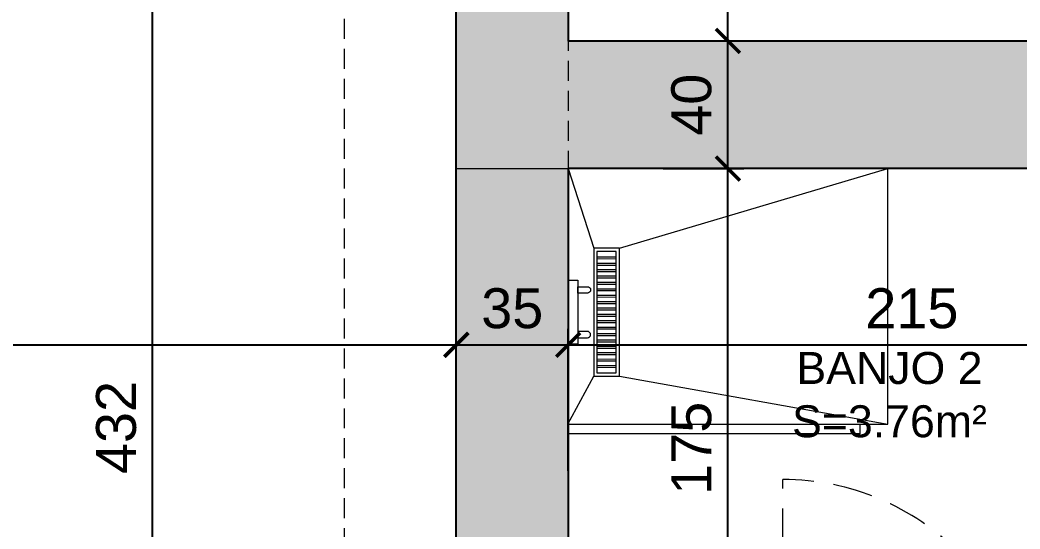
# Model space of a CAD drawing. Header units: centimetres. Extents: x 99002 to 104403, y -55119 to -48358.
# Drawn here: x 101727.8 to 102040.7, y -53385.1 to -53225.8 of the extents above; entities that cross this region are included whole.
import ezdxf

# ---------------------------------------------------------------- set-up
doc = ezdxf.new("R2010")
doc.units = ezdxf.units.CM
doc.header["$LTSCALE"] = 50
doc.header["$MEASUREMENT"] = 0
for name, pattern in [('AXES', [2, 1.25, -0.25, 0.25, -0.25]), ('CACHE', [0.375, 0.25, -0.125]), ('CONTINU', [0])]:
    doc.linetypes.add(name, pattern=pattern)
doc.layers.get('0').update_dxf_attribs({"color": 8})
for name, color, linetype in [('AXES', 10, 'AXES'), ('BETON COUPE', 3, 'CONTINU'), ('BETON TRAME', 252, 'Continuous'), ('BORD', 5, 'Continuous'), ('COTE 50ème', 1, 'Continuous')]:
    doc.layers.add(name, color=color, linetype=linetype)
for name, color, linetype, lineweight in [('BANJO', 160, 'Continuous', 9), ('BETON SUP TRAME', 4, 'CACHE', 5), ('CONSOLE ISOL.', 214, 'Continuous', 15), ('door', 44, 'Continuous', 5), ('MACONNERIE COUPE', 7, 'Continuous', 30), ('mobilimi', 8, 'Continuous', 9)]:
    doc.layers.add(name, color=color, linetype=linetype, lineweight=lineweight)
doc.layers.add('DEMOL', color=7, linetype='Continuous', lineweight=60, true_color=0xb38600)
doc.layers.add('FMULT', color=150, linetype='Continuous', plot=False)
doc.styles.add('RS_TEXT_1.50', font='arial.ttf', dxfattribs={"height": 12.5})
doc.styles.add('RS_TXT_50', font='arial.ttf', dxfattribs={"height": 12.5})
doc.dimstyles.new('RS_50CM_LINEAIRE', dxfattribs={"dimscale": 5, "dimtxt": 12.5, "dimasz": 1.5, "dimexe": 1, "dimexo": 2.5, "dimgap": 1, "dimtad": 1, "dimdec": 1, "dimrnd": 0.5, "dimdsep": 46, "dimtxsty": 'RS_TXT_50', "dimblk1": 'ARCHTICK', "dimblk2": 'ARCHTICK', "dimsah": 1, "dimcen": 2.5, "dimdle": 1, "dimclrt": 4, "dimadec": 0, "dimazin": 2, "dimtfac": 1, "dimtdec": 1, "dimtix": 1, "dimtmove": 2, "dimatfit": 3, "dimfxl": 1, "dimtolj": 1, "dimtzin": 0, "dimarcsym": 0})

# ---------------------------------------------------------------- blocks, each defined once
blk = doc.blocks.new('A$Cb79da119')
at = {"layer": 'AXES', "lineweight": 5, "ltscale": 1.3}
blk.add_line((740, -4150), (740, -1058.41), dxfattribs=at)
blk = doc.blocks.new('_ArchTick')
at = {"color": 0, "linetype": 'ByBlock', "const_width": 0.15}
blk.add_lwpolyline([(-0.5, -0.5), (0.5, 0.5)], dxfattribs=at)
blk = doc.blocks.new('*D1364')
at = {"layer": 'COTE 50ème', "color": 0, "lineweight": -2, "ltscale": 0.5, "transparency": 16777216}
for p, q in [((101164.34, -53348.27), (101164.34, -53322.5)), ((101864.34, -53372.53), (101864.34, -53322.5)), ((101159.34, -53327.5), (101869.34, -53327.5))]:
    blk.add_line(p, q, dxfattribs=at)
at = {"layer": 'Defpoints', "color": 0, "ltscale": 0.5, "transparency": 16777216}
for p in [(101864.34, -53327.5), (101164.34, -53360.77), (101864.34, -53385.03)]:
    blk.add_point(p, dxfattribs=at)
at = {"layer": 'COTE 50ème', "color": 0, "lineweight": -2, "ltscale": 0.5, "transparency": 16777216, "xscale": 7.5, "yscale": 7.5, "zscale": 7.5, "rotation": 180}
blk.add_blockref('_ArchTick', (101164.34, -53327.5), dxfattribs=at)
at = {"layer": 'COTE 50ème', "color": 0, "lineweight": -2, "ltscale": 0.5, "transparency": 16777216, "xscale": 7.5, "yscale": 7.5, "zscale": 7.5}
blk.add_blockref('_ArchTick', (101864.34, -53327.5), dxfattribs=at)
at = {"layer": 'COTE 50ème', "color": 4, "ltscale": 0.5, "transparency": 16777216, "insert": (101514.34, -53316.12), "char_height": 12.5, "attachment_point": 5, "style": 'RS_TXT_50'}
blk.add_mtext('\\A1;700', dxfattribs=at)
blk = doc.blocks.new('*D1365')
at = {"layer": 'COTE 50ème', "color": 0, "lineweight": -2, "ltscale": 0.5, "transparency": 16777216}
for p, q in [((101864.34, -53372.53), (101864.34, -53322.5)), ((101899.34, -53366.95), (101899.34, -53322.5)), ((101859.34, -53327.5), (101904.34, -53327.5))]:
    blk.add_line(p, q, dxfattribs=at)
at = {"layer": 'Defpoints', "color": 0, "ltscale": 0.5, "transparency": 16777216}
for p in [(101899.34, -53327.5), (101899.34, -53379.45), (101864.34, -53385.03)]:
    blk.add_point(p, dxfattribs=at)
at = {"layer": 'COTE 50ème', "color": 0, "lineweight": -2, "ltscale": 0.5, "transparency": 16777216, "xscale": 7.5, "yscale": 7.5, "zscale": 7.5, "rotation": 180}
blk.add_blockref('_ArchTick', (101864.34, -53327.5), dxfattribs=at)
at = {"layer": 'COTE 50ème', "color": 0, "lineweight": -2, "ltscale": 0.5, "transparency": 16777216, "xscale": 7.5, "yscale": 7.5, "zscale": 7.5}
blk.add_blockref('_ArchTick', (101899.34, -53327.5), dxfattribs=at)
at = {"layer": 'COTE 50ème', "color": 4, "ltscale": 0.5, "transparency": 16777216, "insert": (101881.84, -53316.11), "char_height": 12.5, "attachment_point": 5, "style": 'RS_TXT_50'}
blk.add_mtext('\\A1;35', dxfattribs=at)
blk = doc.blocks.new('*D1366')
at = {"layer": 'COTE 50ème', "color": 0, "lineweight": -2, "ltscale": 0.5, "transparency": 16777216}
for p, q in [((101899.34, -53366.95), (101899.34, -53322.5)), ((102114.34, -53366.95), (102114.34, -53322.5)), ((101894.34, -53327.5), (102119.34, -53327.5))]:
    blk.add_line(p, q, dxfattribs=at)
at = {"layer": 'Defpoints', "color": 0, "ltscale": 0.5, "transparency": 16777216}
for p in [(102114.34, -53327.5), (101899.34, -53379.45), (102114.34, -53379.45)]:
    blk.add_point(p, dxfattribs=at)
at = {"layer": 'COTE 50ème', "color": 0, "lineweight": -2, "ltscale": 0.5, "transparency": 16777216, "xscale": 7.5, "yscale": 7.5, "zscale": 7.5, "rotation": 180}
blk.add_blockref('_ArchTick', (101899.34, -53327.5), dxfattribs=at)
at = {"layer": 'COTE 50ème', "color": 0, "lineweight": -2, "ltscale": 0.5, "transparency": 16777216, "xscale": 7.5, "yscale": 7.5, "zscale": 7.5}
blk.add_blockref('_ArchTick', (102114.34, -53327.5), dxfattribs=at)
at = {"layer": 'COTE 50ème', "color": 4, "ltscale": 0.5, "transparency": 16777216, "insert": (102006.84, -53316.12), "char_height": 12.5, "attachment_point": 5, "style": 'RS_TXT_50'}
blk.add_mtext('\\A1;215', dxfattribs=at)
blk = doc.blocks.new('*D1493')
at = {"layer": 'COTE 50ème', "color": 0, "lineweight": -2, "ltscale": 0.5, "transparency": 16777216}
for p, q in [((101769.34, -53574.36), (101769.34, -53132.36)), ((101746.84, -53137.36), (101774.34, -53137.36)), ((101774.18, -53569.36), (101764.34, -53569.36))]:
    blk.add_line(p, q, dxfattribs=at)
at = {"layer": 'Defpoints', "color": 0, "ltscale": 0.5, "transparency": 16777216}
for p in [(101734.34, -53137.36), (101769.34, -53137.36), (101786.68, -53569.36)]:
    blk.add_point(p, dxfattribs=at)
at = {"layer": 'COTE 50ème', "color": 0, "lineweight": -2, "ltscale": 0.5, "transparency": 16777216, "xscale": 7.5, "yscale": 7.5, "zscale": 7.5}
for p, rotation in [((101769.34, -53137.36), 90), ((101769.34, -53569.36), 270)]:
    blk.add_blockref('_ArchTick', p, dxfattribs=dict(at, rotation=rotation))
at = {"layer": 'COTE 50ème', "color": 4, "ltscale": 0.5, "transparency": 16777216, "insert": (101757.96, -53353.36), "char_height": 12.5, "attachment_point": 5, "rotation": 90, "style": 'RS_TXT_50'}
blk.add_mtext('\\A1;432', dxfattribs=at)
blk = doc.blocks.new('*D1558')
at = {"layer": 'COTE 50ème', "color": 0, "lineweight": -2, "ltscale": 0.5, "transparency": 16777216}
for p, q in [((101949.3, -53452.36), (101949.3, -53267.36)), ((101929.06, -53272.36), (101954.3, -53272.36)), ((101921.82, -53447.36), (101954.3, -53447.36))]:
    blk.add_line(p, q, dxfattribs=at)
at = {"layer": 'Defpoints', "color": 0, "ltscale": 0.5, "transparency": 16777216}
for p in [(101916.56, -53272.36), (101949.3, -53272.36), (101909.32, -53447.36)]:
    blk.add_point(p, dxfattribs=at)
at = {"layer": 'COTE 50ème', "color": 0, "lineweight": -2, "ltscale": 0.5, "transparency": 16777216, "xscale": 7.5, "yscale": 7.5, "zscale": 7.5}
for p, rotation in [((101949.3, -53272.36), 90), ((101949.3, -53447.36), 270)]:
    blk.add_blockref('_ArchTick', p, dxfattribs=dict(at, rotation=rotation))
at = {"layer": 'COTE 50ème', "color": 4, "ltscale": 0.5, "transparency": 16777216, "insert": (101937.92, -53359.86), "char_height": 12.5, "attachment_point": 5, "rotation": 90, "style": 'RS_TXT_50'}
blk.add_mtext('\\A1;175', dxfattribs=at)
blk = doc.blocks.new('*D1559')
at = {"layer": 'COTE 50ème', "color": 0, "lineweight": -2, "ltscale": 0.5, "transparency": 16777216}
for p, q in [((101949.3, -53277.36), (101949.3, -53227.36)), ((101929.06, -53232.36), (101954.3, -53232.36)), ((101929.06, -53272.36), (101954.3, -53272.36))]:
    blk.add_line(p, q, dxfattribs=at)
at = {"layer": 'Defpoints', "color": 0, "ltscale": 0.5, "transparency": 16777216}
for p in [(101916.56, -53232.36), (101949.3, -53232.36), (101916.56, -53272.36)]:
    blk.add_point(p, dxfattribs=at)
at = {"layer": 'COTE 50ème', "color": 0, "lineweight": -2, "ltscale": 0.5, "transparency": 16777216, "xscale": 7.5, "yscale": 7.5, "zscale": 7.5}
for p, rotation in [((101949.3, -53232.36), 90), ((101949.3, -53272.36), 270)]:
    blk.add_blockref('_ArchTick', p, dxfattribs=dict(at, rotation=rotation))
at = {"layer": 'COTE 50ème', "color": 4, "ltscale": 0.5, "transparency": 16777216, "insert": (101937.92, -53252.36), "char_height": 12.5, "attachment_point": 5, "rotation": 90, "style": 'RS_TXT_50'}
blk.add_mtext('\\A1;40', dxfattribs=at)
blk = doc.blocks.new('*D1560')
at = {"layer": 'COTE 50ème', "color": 0, "lineweight": -2, "ltscale": 0.5, "transparency": 16777216}
for p, q in [((101949.3, -53237.36), (101949.3, -52937.36)), ((101933.21, -52942.36), (101954.3, -52942.36)), ((101929.06, -53232.36), (101954.3, -53232.36))]:
    blk.add_line(p, q, dxfattribs=at)
at = {"layer": 'Defpoints', "color": 0, "ltscale": 0.5, "transparency": 16777216}
for p in [(101920.71, -52942.36), (101949.3, -52942.36), (101916.56, -53232.36)]:
    blk.add_point(p, dxfattribs=at)
at = {"layer": 'COTE 50ème', "color": 0, "lineweight": -2, "ltscale": 0.5, "transparency": 16777216, "xscale": 7.5, "yscale": 7.5, "zscale": 7.5}
for p, rotation in [((101949.3, -52942.36), 90), ((101949.3, -53232.36), 270)]:
    blk.add_blockref('_ArchTick', p, dxfattribs=dict(at, rotation=rotation))
at = {"layer": 'COTE 50ème', "color": 4, "ltscale": 0.5, "transparency": 16777216, "insert": (101937.92, -53087.36), "char_height": 12.5, "attachment_point": 5, "rotation": 90, "style": 'RS_TXT_50'}
blk.add_mtext('\\A1;290', dxfattribs=at)

msp = doc.modelspace()

# ---------------------------------------------------------------- hatches: boundary and pattern name
at = {"layer": 'BETON TRAME', "transparency": 33554559}
h = msp.add_hatch(color=256, dxfattribs=at)
h.dxf.hatch_style = 1
h.paths.add_polyline_path([(102359.34, -52797.36), (102394.34, -52797.36), (102394.34, -53447.36), (102359.34, -53447.36), (102359.34, -53272.36), (101899.34, -53272.36), (101899.34, -53447.36), (101864.34, -53447.36), (101864.34, -52797.36), (101899.34, -52797.36), (101899.34, -53232.36), (102109.34, -53232.36), (102109.34, -52902.36), (102149.34, -52902.36), (102149.34, -53232.36), (102359.34, -53232.36)])
h.paths.add_polyline_path([(101164.34, -53447.36), (101164.34, -53397.36), (101029.34, -53397.36), (101029.34, -53447.36)])
h.paths.add_polyline_path([(103229.34, -53447.36), (103229.34, -53397.36), (103094.34, -53397.36), (103094.34, -53447.36)])
h.paths.add_polyline_path([(103229.34, -52847.36), (103229.34, -52797.36), (103094.34, -52797.36), (103094.34, -52847.36)])
h.paths.add_polyline_path([(101164.34, -52847.36), (101164.34, -52797.36), (101029.34, -52797.36), (101029.34, -52847.36)])
h.paths.add_polyline_path([(101164.34, -52107.36), (101164.34, -52057.36), (101029.34, -52057.36), (101029.34, -52107.36)])
h.paths.add_polyline_path([(103094.34, -52057.36), (103094.34, -52107.36), (103229.34, -52107.36), (103229.34, -52057.36)])
h.paths.add_polyline_path([(102399.34, -52107.36), (102399.34, -52057.36), (102289.34, -52057.36), (102289.34, -52107.36)])
h.paths.add_polyline_path([(101969.34, -52107.36), (101969.34, -52057.36), (101859.34, -52057.36), (101859.34, -52107.36)])
h.paths.add_polyline_path([(101994.34, -52057.36), (101969.34, -52057.36), (101969.34, -52562.36), (101994.34, -52562.36)])
h.paths.add_polyline_path([(102289.34, -52057.36), (102264.34, -52057.36), (102264.34, -52562.36), (102289.34, -52562.36)])
h.paths.add_polyline_path([(103099.34, -53762.36), (103099.34, -53737.36), (103229.34, -53737.36), (103229.34, -53762.36)])
h.paths.add_polyline_path([(102734.34, -53762.36), (102734.34, -53737.36), (102807.34, -53737.36), (102807.34, -53762.36)])
h.paths.add_polyline_path([(102434.34, -53762.36), (102434.34, -53737.36), (102564.34, -53737.36), (102564.34, -53762.36)])
h.paths.add_polyline_path([(101824.34, -53762.36), (101824.34, -53737.36), (101694.34, -53737.36), (101694.34, -53762.36)])
h.paths.add_polyline_path([(101524.34, -53762.36), (101524.34, -53737.36), (101451.34, -53737.36), (101451.34, -53762.36)])
h.paths.add_polyline_path([(101159.34, -53762.36), (101159.34, -53737.36), (101029.34, -53737.36), (101029.34, -53762.36)])
h.paths.add_polyline_path([(102459.34, -54122.36), (102359.34, -54122.36), (102359.34, -54072.36), (102459.34, -54072.36)])
h.paths.add_polyline_path([(101799.34, -54122.36), (101899.34, -54122.36), (101899.34, -54072.36), (101799.34, -54072.36)])

# ---------------------------------------------------------------- linework, layer by layer
at = {"layer": 'BANJO'}
for points in [[(101899.34, -53272.36), (101899.34, -53352.36), (101999.34, -53352.34), (101999.34, -53272.34)], [(101902.34, -53307.29), (101902.34, -53327.29), (101899.34, -53327.29), (101899.34, -53307.29)]]:
    msp.add_lwpolyline(points, close=True, dxfattribs=at)
at = {"layer": 'BANJO', "linetype": 'ByBlock', "ltscale": 5, "flags": 128}
for points in [[(101915.34, -53337.29), (101915.35, -53297.29), (101907.35, -53297.29), (101907.34, -53337.29)], [(101914.34, -53336.29), (101914.34, -53298.29), (101908.34, -53298.29), (101908.34, -53336.29)], [(101908.34, -53300.02), (101908.34, -53300.52), (101914.34, -53300.53), (101914.34, -53300.03)], [(101908.34, -53302.02), (101908.34, -53302.52), (101914.34, -53302.53), (101914.34, -53302.03)], [(101908.34, -53304.02), (101908.34, -53304.52), (101914.34, -53304.53), (101914.34, -53304.03)], [(101908.34, -53306.02), (101908.34, -53306.52), (101914.34, -53306.53), (101914.34, -53306.03)], [(101908.34, -53308.02), (101908.34, -53308.52), (101914.34, -53308.53), (101914.34, -53308.03)], [(101908.34, -53310.02), (101908.34, -53310.52), (101914.34, -53310.53), (101914.34, -53310.03)], [(101908.34, -53312.02), (101908.34, -53312.52), (101914.34, -53312.53), (101914.34, -53312.03)], [(101908.34, -53314.02), (101908.34, -53314.52), (101914.34, -53314.53), (101914.34, -53314.03)], [(101908.34, -53316.02), (101908.34, -53316.52), (101914.34, -53316.53), (101914.34, -53316.03)], [(101908.34, -53318.02), (101908.34, -53318.52), (101914.34, -53318.53), (101914.34, -53318.03)], [(101908.34, -53320.02), (101908.34, -53320.52), (101914.34, -53320.53), (101914.34, -53320.03)], [(101908.34, -53322.02), (101908.34, -53322.52), (101914.34, -53322.53), (101914.34, -53322.03)], [(101908.34, -53324.02), (101908.34, -53324.52), (101914.34, -53324.53), (101914.34, -53324.03)], [(101908.34, -53326.02), (101908.34, -53326.52), (101914.34, -53326.53), (101914.34, -53326.03)], [(101908.34, -53328.02), (101908.34, -53328.52), (101914.34, -53328.53), (101914.34, -53328.03)], [(101908.34, -53330.02), (101908.34, -53330.52), (101914.34, -53330.53), (101914.34, -53330.03)], [(101908.34, -53332.02), (101908.34, -53332.52), (101914.34, -53332.53), (101914.34, -53332.03)], [(101908.34, -53334.02), (101908.34, -53334.52), (101914.34, -53334.53), (101914.34, -53334.03)]]:
    msp.add_lwpolyline(points, close=True, dxfattribs=at)
at = {"layer": 'BANJO'}
for points in [[(101906.34, -53310.29), (101906.34, -53310.29, -0.414214), (101905.34, -53311.29), (101902.34, -53311.29), (101902.34, -53309.29), (101905.34, -53309.29, -0.414214)], [(101906.34, -53324.29), (101906.34, -53324.29, 0.414214), (101905.34, -53323.29), (101902.34, -53323.29), (101902.34, -53325.29), (101905.34, -53325.29, 0.414214)]]:
    msp.add_lwpolyline(points, format="xyb", close=True, dxfattribs=at)
msp.add_lwpolyline([(101899.21, -53352.36), (101990.53, -53352.35), (101990.53, -53355.35), (101899.21, -53355.36)], dxfattribs=at)
at = {"layer": 'BETON COUPE'}
msp.add_lwpolyline([(102359.34, -52797.36), (102394.34, -52797.36), (102394.34, -53447.36), (102359.34, -53447.36), (102359.34, -53272.36), (101899.34, -53272.36), (101899.34, -53447.36), (101864.34, -53447.36), (101864.34, -52797.36), (101899.34, -52797.36), (101899.34, -53232.36), (102109.34, -53232.36), (102109.34, -52902.36), (102149.34, -52902.36), (102149.34, -53232.36), (102359.34, -53232.36)], close=True, dxfattribs=at)
at = {"layer": 'BETON SUP TRAME', "lineweight": 5, "ltscale": 0.5}
msp.add_lwpolyline([(101899.34, -54122.36), (101829.34, -54122.36), (101829.34, -52057.36), (101899.34, -52057.36)], close=True, dxfattribs=at)
at = {"layer": 'BORD'}
msp.add_lwpolyline([(102109.34, -52942.36), (101899.34, -52942.36), (101899.34, -53232.36), (102109.34, -53232.36)], close=True, dxfattribs=at)
at = {"layer": 'CONSOLE ISOL.', "lineweight": 5, "ltscale": 0.5}
msp.add_lwpolyline([(101864.34, -53272.36), (102129.34, -53272.36), (102129.34, -54122.36), (101764.34, -54122.36), (101764.34, -54187.36), (101139.34, -54187.36), (101139.34, -54122.36), (101029.34, -54122.36), (101029.34, -54057.36), (100929.34, -54057.36), (100929.34, -53782.36), (101029.34, -53782.36), (101029.34, -52462.36), (100929.34, -52462.36), (100929.34, -52122.36), (101029.34, -52122.36), (101029.34, -52057.36), (101981.84, -52057.36), (101981.84, -52552.36), (101899.34, -52552.36), (101899.34, -52797.36), (101864.34, -52797.36)], close=True, dxfattribs=at)
at = {"layer": 'CONSOLE ISOL.'}
msp.add_lwpolyline([(101864.34, -53272.36), (102394.34, -53272.36), (102394.34, -52797.36), (102359.34, -52797.36), (102359.34, -52552.36), (102276.84, -52552.36), (102276.84, -52057.36), (101981.84, -52057.36), (101981.84, -52552.36), (101899.34, -52552.36), (101899.34, -52797.36), (101864.34, -52797.36)], close=True, dxfattribs=at)
at = {"layer": 'door', "linetype": 'CACHE'}
msp.add_line((101966.44, -53447.41), (101966.44, -53369.62), dxfattribs=at)
msp.add_arc((101966.44, -53447.41), 77.8, 0, 90, dxfattribs=at)
at = {"layer": 'FMULT', "ltscale": 0.5}
msp.add_lwpolyline([(101164.34, -53447.36), (101799.34, -53447.36), (101801.84, -53569.36), (101864.34, -53569.36), (101864.34, -53137.36), (101166.75, -53137.36)], close=True, dxfattribs=at)
at = {"layer": 'mobilimi', "lineweight": 5, "ltscale": 0.5}
for p, q in [((101899.34, -53272.36), (101907.35, -53297.29)), ((101915.35, -53297.29), (101999.34, -53272.36)), ((101899.21, -53352.36), (101907.34, -53337.29)), ((101915.34, -53337.29), (101999.34, -53352.34))]:
    msp.add_line(p, q, dxfattribs=at)

# ---------------------------------------------------------------- block references
at = {"layer": 'MACONNERIE COUPE', "lineweight": 5, "ltscale": 0.5}
msp.add_blockref('A$Cb79da119', (101124.34, -50862.36), dxfattribs=at)

# ---------------------------------------------------------------- texts
at = {"layer": 'DEMOL', "lineweight": -2, "insert": (101999.84, -53343.14), "char_height": 10, "width": 93.9293, "attachment_point": 5, "style": 'RS_TEXT_1.50'}
msp.add_mtext('BANJO 2\\PS=3.76m²', dxfattribs=at)

# ---------------------------------------------------------------- dimensions: what is measured, and where the dimension line sits
at = {"layer": 'COTE 50ème', "ltscale": 0.5}
for base, p1, p2, picture, middle in [((101949.3, -52942.36), (101916.56, -53232.36), (101920.71, -52942.36), '*D1560', (101937.92, -53087.36)), ((101769.34, -53137.36), (101786.68, -53569.36), (101734.34, -53137.36), '*D1493', (101757.96, -53353.36)), ((101949.3, -53232.36), (101916.56, -53272.36), (101916.56, -53232.36), '*D1559', (101937.92, -53252.36)), ((101949.3, -53272.36), (101909.32, -53447.36), (101916.56, -53272.36), '*D1558', (101937.92, -53359.86))]:
    dim = msp.add_linear_dim(base=base, p1=p1, p2=p2, angle=90, dimstyle='RS_50CM_LINEAIRE', dxfattribs=at)
    dim.commit()
    dim.dimension.update_dxf_attribs({"geometry": picture, "text_midpoint": middle})
for base, p1, p2, picture, middle in [((101864.34, -53327.5), (101164.34, -53360.77), (101864.34, -53385.03), '*D1364', (101514.34, -53316.12)), ((101899.34, -53327.5), (101864.34, -53385.03), (101899.34, -53379.45), '*D1365', (101881.84, -53316.11)), ((102114.34, -53327.5), (101899.34, -53379.45), (102114.34, -53379.45), '*D1366', (102006.84, -53316.12))]:
    dim = msp.add_linear_dim(base=base, p1=p1, p2=p2, dimstyle='RS_50CM_LINEAIRE', dxfattribs=at)
    dim.commit()
    dim.dimension.update_dxf_attribs({"geometry": picture, "text_midpoint": middle})

doc.saveas('drawing.dxf')
